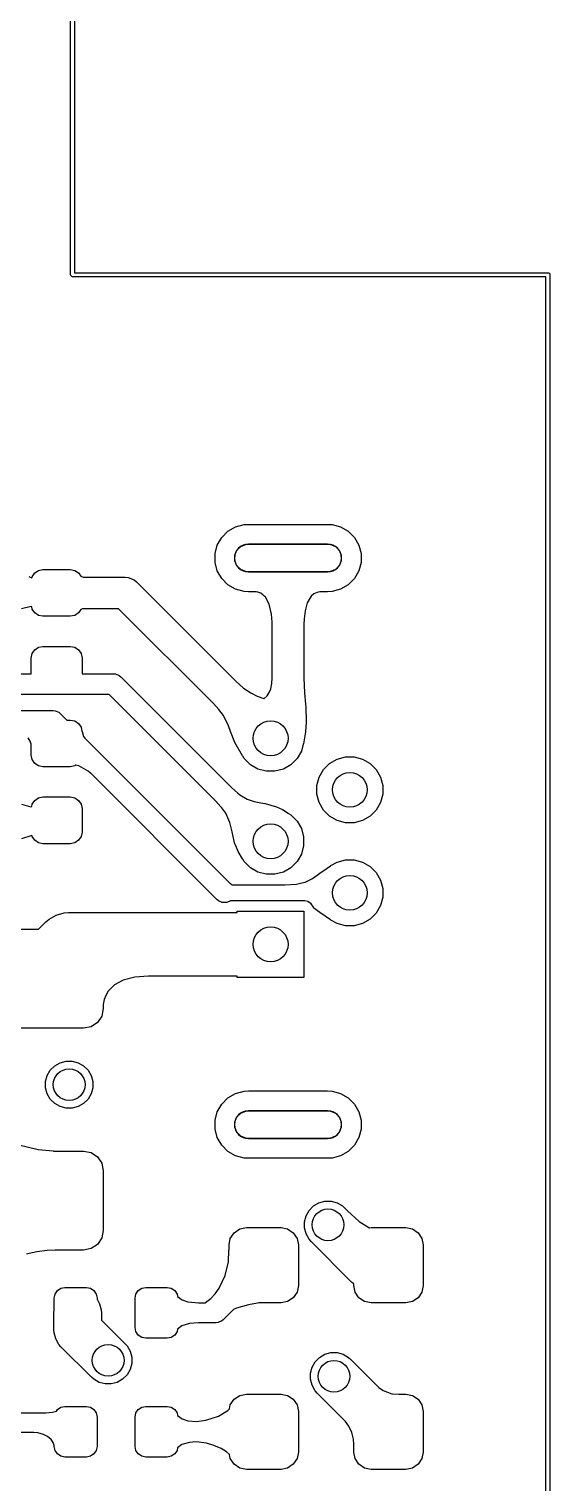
# Model space of a CAD drawing. Extents: x 89 to 178, y -115 to -57.
# Drawn here: x 171.45 to 178.03, y -105.55 to -87.2 of the extents above; entities that cross this region are included whole.
import ezdxf

# ---------------------------------------------------------------- set-up
doc = ezdxf.new("R2010")
doc.units = 0
doc.layers.add('BLACK', color=7, linetype='CONTINUOUS')

msp = doc.modelspace()

# ---------------------------------------------------------------- linework, layer by layer
at = {"layer": 'BLACK', "linetype": 'CONTINUOUS'}
for p, q in [((171.975, -90.3), (171.975091, -63.030772)), ((172.025092, -63.020889), (172.025, -90.275)), ((171.976903, -90.309567), (171.975, -90.3)), ((171.990433, -90.323097), (171.976903, -90.309567)), ((172, -90.325), (171.990433, -90.323097)), ((177.975, -90.325), (172, -90.325)), ((172.025, -90.275), (178, -90.275)), ((177.975, -106.475818), (177.975, -90.325)), ((178, -90.275), (178.009567, -90.276903)), ((178.009567, -90.276903), (178.023097, -90.290433)), ((178.023097, -90.290433), (178.025, -90.3)), ((178.025, -90.3), (178.025, -106.5)), ((173.882825, -93.616276), (173.961276, -93.537825)), ((173.961276, -93.537825), (174.05736, -93.482351)), ((174.05736, -93.482351), (174.164526, -93.453636)), ((174.164526, -93.453636), (174.22, -93.45)), ((174.22, -93.45), (175.22, -93.45)), ((175.22, -93.45), (175.275474, -93.453636)), ((175.275474, -93.453636), (175.38264, -93.482351)), ((175.38264, -93.482351), (175.478724, -93.537825)), ((175.478724, -93.537825), (175.557175, -93.616276)), ((173.798636, -93.819526), (173.827351, -93.71236)), ((173.827351, -93.71236), (173.882825, -93.616276)), ((174.074493, -93.777775), (174.122775, -93.729493)), ((174.074493, -93.777775), (174.122775, -93.729493)), ((174.122775, -93.729493), (174.185859, -93.703363)), ((174.122775, -93.729493), (174.185859, -93.703363)), ((174.185859, -93.703363), (174.22, -93.7)), ((174.185859, -93.703363), (174.22, -93.7)), ((174.22, -93.7), (175.22, -93.7)), ((174.22, -93.7), (175.22, -93.7)), ((175.22, -93.7), (175.254141, -93.703363)), ((175.22, -93.7), (175.254141, -93.703363)), ((175.254141, -93.703363), (175.317225, -93.729493)), ((175.254141, -93.703363), (175.317225, -93.729493)), ((175.317225, -93.729493), (175.365507, -93.777775)), ((175.317225, -93.729493), (175.365507, -93.777775)), ((175.557175, -93.616276), (175.612649, -93.71236)), ((175.612649, -93.71236), (175.641364, -93.819526)), ((173.798636, -93.930474), (173.798636, -93.819526)), ((173.827351, -94.03764), (173.798636, -93.930474)), ((174.048363, -93.840859), (174.074493, -93.777775)), ((174.048363, -93.840859), (174.074493, -93.777775)), ((174.048363, -93.909141), (174.048363, -93.840859)), ((174.048363, -93.909141), (174.048363, -93.840859)), ((174.074493, -93.972225), (174.048363, -93.909141)), ((174.074493, -93.972225), (174.048363, -93.909141)), ((175.365507, -93.777775), (175.391637, -93.840859)), ((175.365507, -93.777775), (175.391637, -93.840859)), ((175.391637, -93.909141), (175.365507, -93.972225)), ((175.391637, -93.909141), (175.365507, -93.972225)), ((175.391637, -93.840859), (175.391637, -93.909141)), ((175.391637, -93.840859), (175.391637, -93.909141)), ((175.641364, -93.930474), (175.612649, -94.03764)), ((175.641364, -93.819526), (175.641364, -93.930474)), ((171.449655, -94.10784), (171.488674, -94.123891)), ((171.488674, -94.123891), (171.491228, -94.111054)), ((171.491228, -94.111054), (171.523202, -94.063202)), ((171.523202, -94.063202), (171.571054, -94.031228)), ((171.571054, -94.031228), (171.6275, -94.02)), ((171.6275, -94.02), (171.9725, -94.02)), ((171.9725, -94.02), (172.028946, -94.031228)), ((172.028946, -94.031228), (172.076798, -94.063202)), ((172.076798, -94.063202), (172.103924, -94.103799)), ((172.103924, -94.103799), (172.1361, -94.115)), ((172.1361, -94.115), (172.665, -94.115)), ((172.665, -94.115), (172.704018, -94.118843)), ((173.882825, -94.133724), (173.827351, -94.03764)), ((174.122775, -94.020507), (174.074493, -93.972225)), ((174.122775, -94.020507), (174.074493, -93.972225)), ((174.185859, -94.046637), (174.122775, -94.020507)), ((174.185859, -94.046637), (174.122775, -94.020507)), ((174.22, -94.05), (174.185859, -94.046637)), ((174.22, -94.05), (174.185859, -94.046637)), ((175.22, -94.05), (174.22, -94.05)), ((175.22, -94.05), (174.22, -94.05)), ((175.254141, -94.046637), (175.22, -94.05)), ((175.254141, -94.046637), (175.22, -94.05)), ((175.317225, -94.020507), (175.254141, -94.046637)), ((175.317225, -94.020507), (175.254141, -94.046637)), ((175.365507, -93.972225), (175.317225, -94.020507)), ((175.365507, -93.972225), (175.317225, -94.020507)), ((175.612649, -94.03764), (175.557175, -94.133724)), ((172.704018, -94.118843), (172.776114, -94.148706)), ((172.776114, -94.148706), (172.806421, -94.173579)), ((172.806421, -94.173579), (174.060053, -95.427211)), ((173.961276, -94.212175), (173.882825, -94.133724)), ((174.05736, -94.267649), (173.961276, -94.212175)), ((174.164526, -94.296364), (174.05736, -94.267649)), ((174.22, -94.3), (174.164526, -94.296364)), ((174.314392, -94.3), (174.22, -94.3)), ((174.319217, -94.302646), (174.314392, -94.3)), ((175.128556, -94.300083), (175.121992, -94.303376)), ((175.12859, -94.3), (175.128556, -94.300083)), ((175.22, -94.3), (175.12859, -94.3)), ((175.275474, -94.296364), (175.22, -94.3)), ((175.38264, -94.267649), (175.275474, -94.296364)), ((175.478724, -94.212175), (175.38264, -94.267649)), ((175.557175, -94.133724), (175.478724, -94.212175)), ((174.338937, -94.304802), (174.319217, -94.302646)), ((174.376767, -94.318417), (174.338937, -94.304802)), ((174.43758, -94.369418), (174.376767, -94.318417)), ((174.483283, -94.455946), (174.43758, -94.369418)), ((174.512106, -94.584436), (174.483283, -94.455946)), ((174.962058, -94.441761), (174.934129, -94.543303)), ((175.013032, -94.356906), (174.962058, -94.441761)), ((175.04684, -94.32791), (175.013032, -94.356906)), ((175.046849, -94.327905), (175.04684, -94.32791)), ((175.087945, -94.308372), (175.046849, -94.327905)), ((175.087948, -94.308372), (175.087945, -94.308372)), ((175.121992, -94.303376), (175.087948, -94.308372)), ((171.479058, -94.486173), (171.355803, -94.517637)), ((171.485626, -94.490787), (171.479058, -94.486173)), ((171.491228, -94.518946), (171.485626, -94.490787)), ((171.523202, -94.566798), (171.491228, -94.518946)), ((171.571054, -94.598772), (171.523202, -94.566798)), ((171.6275, -94.61), (171.571054, -94.598772)), ((171.9725, -94.61), (171.6275, -94.61)), ((172.028946, -94.598772), (171.9725, -94.61)), ((172.076798, -94.566798), (172.028946, -94.598772)), ((172.104284, -94.525661), (172.076798, -94.566798)), ((172.126769, -94.515), (172.104284, -94.525661)), ((172.582158, -94.515), (172.126769, -94.515)), ((173.777545, -95.710387), (172.582158, -94.515)), ((174.517829, -94.686352), (174.512106, -94.584436)), ((174.922391, -94.643674), (174.920334, -94.713644)), ((174.934129, -94.543303), (174.922391, -94.643674)), ((174.51938, -94.713956), (174.517829, -94.686352)), ((174.52, -94.715341), (174.51938, -94.713956)), ((174.52, -95.384951), (174.52, -94.715341)), ((174.920334, -94.713644), (174.92, -94.714387)), ((174.92, -94.714387), (174.92, -95.385768)), ((171.491228, -95.081054), (171.523202, -95.033202)), ((171.523202, -95.033202), (171.571054, -95.001228)), ((171.571054, -95.001228), (171.6275, -94.99)), ((171.6275, -94.99), (171.9725, -94.99)), ((171.9725, -94.99), (172.028946, -95.001228)), ((172.028946, -95.001228), (172.076798, -95.033202)), ((172.076798, -95.033202), (172.108772, -95.081054)), ((171.48, -95.1375), (171.491228, -95.081054)), ((171.48, -95.335788), (171.48, -95.1375)), ((172.108772, -95.081054), (172.12, -95.1375)), ((172.12, -95.1375), (172.12, -95.335788)), ((169.599091, -95.335788), (171.48, -95.335788)), ((172.12, -95.335788), (172.516344, -95.335788)), ((172.516344, -95.335788), (172.541814, -95.338297)), ((172.541814, -95.338297), (172.588877, -95.357791)), ((172.588877, -95.357791), (172.608661, -95.374027)), ((172.608661, -95.374027), (174.010473, -96.775839)), ((174.515162, -95.458295), (174.519358, -95.386278)), ((174.519358, -95.386278), (174.52, -95.384951)), ((174.92, -95.385768), (174.920356, -95.386591)), ((174.920356, -95.386591), (174.926288, -95.575454)), ((174.060053, -95.427211), (174.061408, -95.427731)), ((174.061408, -95.427731), (174.159786, -95.516156)), ((174.159786, -95.516156), (174.250407, -95.57757)), ((174.250407, -95.57757), (174.25041, -95.577571)), ((174.25041, -95.577571), (174.250415, -95.577575)), ((174.250415, -95.577575), (174.332527, -95.616777)), ((174.455008, -95.613922), (174.481225, -95.573432)), ((174.481225, -95.573432), (174.501293, -95.524308)), ((174.501293, -95.524308), (174.515162, -95.458295)), ((174.926288, -95.575454), (174.926289, -95.575474)), ((174.926289, -95.575474), (174.939177, -95.72083)), ((172.462266, -95.5969), (169.241656, -95.5969)), ((173.826489, -96.961123), (172.462266, -95.5969)), ((173.777923, -95.711417), (173.777545, -95.710387)), ((173.848587, -95.788125), (173.777923, -95.711417)), ((174.332527, -95.616777), (174.41356, -95.645952)), ((174.41356, -95.645952), (174.413621, -95.645975)), ((174.413621, -95.645975), (174.419334, -95.648148)), ((174.419334, -95.648148), (174.455008, -95.613922)), ((174.939177, -95.72083), (174.942507, -95.753609)), ((174.942507, -95.753609), (174.942557, -95.754308)), ((174.942557, -95.754308), (174.950405, -95.944153)), ((169.241656, -95.8001), (171.754063, -95.8001)), ((171.754063, -95.8001), (171.779533, -95.802609)), ((171.779533, -95.802609), (171.826596, -95.822103)), ((171.826596, -95.822103), (171.84638, -95.838339)), ((171.84638, -95.838339), (171.928041, -95.92)), ((171.928041, -95.92), (171.9725, -95.92)), ((171.9725, -95.92), (172.028946, -95.931228)), ((172.028946, -95.931228), (172.076798, -95.963202)), ((173.848595, -95.788136), (173.848587, -95.788125)), ((173.904197, -95.862313), (173.848595, -95.788136)), ((173.9042, -95.862319), (173.904197, -95.862313)), ((173.904201, -95.86232), (173.9042, -95.862319)), ((173.970587, -95.992211), (173.904201, -95.86232)), ((174.950369, -95.94567), (174.939437, -96.068892)), ((174.950405, -95.944153), (174.950369, -95.94567)), ((172.076798, -95.963202), (172.108772, -96.011054)), ((172.108772, -96.011054), (172.119029, -96.06262)), ((172.119029, -96.06262), (172.120298, -96.063703)), ((172.120298, -96.063703), (172.121059, -96.065584)), ((172.121059, -96.065584), (172.139554, -96.125808)), ((172.139554, -96.125808), (172.139555, -96.125811)), ((172.139555, -96.125811), (172.155107, -96.147066)), ((173.99594, -96.063524), (173.970587, -95.992211)), ((173.995998, -96.063681), (173.99594, -96.063524)), ((174.048692, -96.201766), (173.995998, -96.063681)), ((174.93932, -96.069807), (174.913931, -96.22009)), ((174.939437, -96.068892), (174.93932, -96.069807)), ((171.466903, -96.186666), (171.441342, -96.145313)), ((171.48, -96.224635), (171.466903, -96.186666)), ((171.48, -96.3625), (171.48, -96.224635)), ((172.155107, -96.147066), (173.98908, -97.981039)), ((174.04942, -96.203319), (174.048692, -96.201766)), ((174.144609, -96.372374), (174.04942, -96.203319)), ((174.888029, -96.310727), (174.833208, -96.40568)), ((174.91111, -96.224587), (174.888029, -96.310727)), ((174.913931, -96.22009), (174.91111, -96.224587)), ((171.491228, -96.418946), (171.48, -96.3625)), ((171.523202, -96.466798), (171.491228, -96.418946)), ((171.571054, -96.498772), (171.523202, -96.466798)), ((171.6275, -96.51), (171.571054, -96.498772)), ((172.028946, -96.498772), (171.9725, -96.51)), ((172.04282, -96.489501), (172.028946, -96.498772)), ((172.080743, -96.499152), (172.04282, -96.489501)), ((172.080745, -96.499153), (172.080743, -96.499152)), ((172.197563, -96.564152), (172.080745, -96.499153)), ((174.145053, -96.373098), (174.144609, -96.372374)), ((174.149835, -96.376309), (174.145053, -96.373098)), ((174.166792, -96.40568), (174.149835, -96.376309)), ((174.24432, -96.483208), (174.166792, -96.40568)), ((174.339273, -96.538029), (174.24432, -96.483208)), ((174.75568, -96.483208), (174.660727, -96.538029)), ((174.833208, -96.40568), (174.75568, -96.483208)), ((175.166792, -96.54432), (175.24432, -96.466792)), ((175.24432, -96.466792), (175.339273, -96.411971)), ((175.339273, -96.411971), (175.445179, -96.383593)), ((175.445179, -96.383593), (175.554821, -96.383593)), ((175.554821, -96.383593), (175.660727, -96.411971)), ((175.660727, -96.411971), (175.75568, -96.466792)), ((175.75568, -96.466792), (175.833208, -96.54432)), ((171.9725, -96.51), (171.6275, -96.51)), ((172.197564, -96.564152), (172.197563, -96.564152)), ((172.197566, -96.564154), (172.197564, -96.564152)), ((172.22805, -96.590416), (172.197566, -96.564154)), ((172.229861, -96.591088), (172.22805, -96.590416)), ((173.823524, -98.184751), (172.229861, -96.591088)), ((174.445179, -96.566407), (174.339273, -96.538029)), ((174.554821, -96.566407), (174.445179, -96.566407)), ((174.660727, -96.538029), (174.554821, -96.566407)), ((175.083593, -96.745179), (175.111971, -96.639273)), ((175.111971, -96.639273), (175.166792, -96.54432)), ((175.833208, -96.54432), (175.888029, -96.639273)), ((175.888029, -96.639273), (175.916407, -96.745179)), ((174.010473, -96.775839), (174.012282, -96.776511)), ((174.012282, -96.776511), (174.081556, -96.836218)), ((174.081556, -96.836218), (174.111207, -96.861775)), ((174.111207, -96.861775), (174.11121, -96.861777)), ((174.11121, -96.861777), (174.205357, -96.916208)), ((175.083593, -96.854821), (175.083593, -96.745179)), ((175.111971, -96.960727), (175.083593, -96.854821)), ((175.916407, -96.854821), (175.888029, -96.960727)), ((175.916407, -96.745179), (175.916407, -96.854821)), ((171.355773, -96.982355), (171.47428, -97.012606)), ((171.47428, -97.012606), (171.477241, -97.013362)), ((171.477241, -97.013362), (171.486197, -97.006344)), ((171.486197, -97.006344), (171.491228, -96.981054)), ((171.491228, -96.981054), (171.523202, -96.933202)), ((171.523202, -96.933202), (171.571054, -96.901228)), ((171.571054, -96.901228), (171.6275, -96.89)), ((171.6275, -96.89), (171.9725, -96.89)), ((171.9725, -96.89), (172.028946, -96.901228)), ((172.028946, -96.901228), (172.076798, -96.933202)), ((172.076798, -96.933202), (172.108772, -96.981054)), ((172.108772, -96.981054), (172.12, -97.0375)), ((172.12, -97.0375), (172.12, -97.3325)), ((173.826915, -96.962309), (173.826489, -96.961123)), ((173.885738, -97.027098), (173.826915, -96.962309)), ((173.933348, -97.093508), (173.885738, -97.027098)), ((174.205357, -96.916208), (174.292396, -96.945635)), ((174.292396, -96.945635), (174.378225, -96.962981)), ((174.378225, -96.962981), (174.428861, -96.972421)), ((174.428861, -96.972421), (174.42998, -96.972688)), ((174.42998, -96.972688), (174.572453, -97.014249)), ((174.572453, -97.014249), (174.574132, -97.014883)), ((174.574132, -97.014883), (174.648324, -97.049675)), ((174.648324, -97.049675), (174.649391, -97.050244)), ((174.649391, -97.050244), (174.722856, -97.094472)), ((175.166792, -97.05568), (175.111971, -96.960727)), ((175.888029, -96.960727), (175.833208, -97.05568)), ((173.987544, -97.21294), (173.933348, -97.093508)), ((174.012981, -97.328225), (173.987544, -97.21294)), ((174.722856, -97.094472), (174.727194, -97.100345)), ((174.727194, -97.100345), (174.75568, -97.116792)), ((174.75568, -97.116792), (174.833208, -97.19432)), ((174.833208, -97.19432), (174.888029, -97.289273)), ((175.24432, -97.133208), (175.166792, -97.05568)), ((175.339273, -97.188029), (175.24432, -97.133208)), ((175.445179, -97.216407), (175.339273, -97.188029)), ((175.554821, -97.216407), (175.445179, -97.216407)), ((175.660727, -97.188029), (175.554821, -97.216407)), ((175.75568, -97.133208), (175.660727, -97.188029)), ((175.833208, -97.05568), (175.75568, -97.133208)), ((171.487242, -97.377536), (171.356175, -97.416981)), ((171.488573, -97.377045), (171.487242, -97.377536)), ((171.488837, -97.376928), (171.488573, -97.377045)), ((171.491228, -97.388946), (171.488837, -97.376928)), ((171.523202, -97.436798), (171.491228, -97.388946)), ((172.108772, -97.388946), (172.076798, -97.436798)), ((172.12, -97.3325), (172.108772, -97.388946)), ((174.041676, -97.448745), (174.012981, -97.328225)), ((174.888029, -97.289273), (174.916407, -97.395179)), ((174.916407, -97.395179), (174.916407, -97.504821)), ((171.571054, -97.468772), (171.523202, -97.436798)), ((171.6275, -97.48), (171.571054, -97.468772)), ((171.9725, -97.48), (171.6275, -97.48)), ((172.028946, -97.468772), (171.9725, -97.48)), ((172.076798, -97.436798), (172.028946, -97.468772)), ((174.050176, -97.484447), (174.041676, -97.448745)), ((174.050764, -97.486251), (174.050176, -97.484447)), ((174.088628, -97.576804), (174.050764, -97.486251)), ((174.089321, -97.578194), (174.088628, -97.576804)), ((174.144527, -97.672637), (174.089321, -97.578194)), ((174.916407, -97.504821), (174.888029, -97.610727)), ((174.144885, -97.67321), (174.144527, -97.672637)), ((174.150047, -97.676677), (174.144885, -97.67321)), ((174.166792, -97.70568), (174.150047, -97.676677)), ((174.24432, -97.783208), (174.166792, -97.70568)), ((174.339273, -97.838029), (174.24432, -97.783208)), ((174.75568, -97.783208), (174.660727, -97.838029)), ((174.833208, -97.70568), (174.75568, -97.783208)), ((174.888029, -97.610727), (174.833208, -97.70568)), ((175.212389, -97.789203), (175.25687, -97.757713)), ((175.25687, -97.757713), (175.262104, -97.756524)), ((175.262104, -97.756524), (175.339273, -97.711971)), ((175.339273, -97.711971), (175.445179, -97.683593)), ((175.445179, -97.683593), (175.554821, -97.683593)), ((175.554821, -97.683593), (175.660727, -97.711971)), ((175.660727, -97.711971), (175.75568, -97.766792)), ((175.75568, -97.766792), (175.833208, -97.84432)), ((174.445179, -97.866407), (174.339273, -97.838029)), ((174.554821, -97.866407), (174.445179, -97.866407)), ((174.660727, -97.838029), (174.554821, -97.866407)), ((174.894645, -97.975642), (174.937348, -97.965596)), ((174.937348, -97.965596), (174.937349, -97.965595)), ((174.937349, -97.965595), (174.937351, -97.965595)), ((174.937351, -97.965595), (175.027534, -97.919747)), ((175.027534, -97.919747), (175.087386, -97.877577)), ((175.087386, -97.877577), (175.12331, -97.852267)), ((175.12331, -97.852267), (175.212389, -97.789203)), ((175.833208, -97.84432), (175.888029, -97.939273)), ((175.888029, -97.939273), (175.916407, -98.045179)), ((173.98908, -97.981039), (173.99594, -97.983881)), ((173.99594, -97.983881), (174.012059, -98)), ((174.012059, -98), (174.677851, -98)), ((174.677851, -98), (174.679156, -97.999419)), ((174.679156, -97.999419), (174.826335, -97.991715)), ((174.826335, -97.991715), (174.894645, -97.975642)), ((175.916407, -98.045179), (175.916407, -98.154821)), ((173.843308, -98.200987), (173.823524, -98.184751)), ((173.890371, -98.220481), (173.843308, -98.200987)), ((173.915841, -98.22299), (173.890371, -98.220481)), ((173.923407, -98.22299), (173.915841, -98.22299)), ((173.948877, -98.220481), (173.923407, -98.22299)), ((173.99594, -98.200987), (173.948877, -98.220481)), ((173.996927, -98.2), (173.99594, -98.200987)), ((174.678343, -98.2), (173.996927, -98.2)), ((174.08, -98.35), (174.08, -98.33)), ((174.08, -98.33), (174.92, -98.33)), ((174.679307, -98.200445), (174.678343, -98.2)), ((174.730925, -98.202491), (174.679307, -98.200445)), ((174.731388, -98.2025), (174.730925, -98.202491)), ((174.932558, -98.2025), (174.731388, -98.2025)), ((174.92, -98.33), (174.92, -99.17)), ((174.969748, -98.209898), (174.932558, -98.2025)), ((175.011921, -98.238077), (174.969748, -98.209898)), ((175.011922, -98.238078), (175.011921, -98.238077)), ((175.040101, -98.280251), (175.011922, -98.238078)), ((175.040102, -98.280252), (175.040101, -98.280251)), ((175.041463, -98.287096), (175.040102, -98.280252)), ((175.046281, -98.294435), (175.041463, -98.287096)), ((175.123294, -98.347722), (175.046281, -98.294435)), ((175.888029, -98.260727), (175.833208, -98.35568)), ((175.916407, -98.154821), (175.888029, -98.260727)), ((171.572815, -98.559), (171.664658, -98.467157)), ((171.664658, -98.467157), (171.703995, -98.432659)), ((171.703995, -98.432659), (171.794426, -98.380448)), ((171.794426, -98.380448), (171.89529, -98.353422)), ((171.89529, -98.353422), (171.9475, -98.35)), ((171.9475, -98.35), (174.08, -98.35)), ((175.25687, -98.442285), (175.123294, -98.347722)), ((175.257111, -98.442451), (175.25687, -98.442285)), ((175.262048, -98.443443), (175.257111, -98.442451)), ((175.339273, -98.488029), (175.262048, -98.443443)), ((175.445179, -98.516407), (175.339273, -98.488029)), ((175.554821, -98.516407), (175.445179, -98.516407)), ((175.660727, -98.488029), (175.554821, -98.516407)), ((175.75568, -98.433208), (175.660727, -98.488029)), ((175.833208, -98.35568), (175.75568, -98.433208)), ((170.8885, -98.559), (171.572815, -98.559)), ((172.639851, -99.202069), (172.530018, -99.260751)), ((172.639852, -99.202068), (172.639851, -99.202069)), ((172.639857, -99.202066), (172.639852, -99.202068)), ((172.784865, -99.164527), (172.639857, -99.202066)), ((172.784873, -99.164525), (172.784865, -99.164526)), ((172.784865, -99.164526), (172.784865, -99.164527)), ((172.961084, -99.15032), (172.784873, -99.164525)), ((172.990156, -99.150091), (172.961084, -99.15032)), ((172.990373, -99.15), (172.990156, -99.150091)), ((174.08, -99.15), (172.990373, -99.15)), ((174.08, -99.17), (174.08, -99.15)), ((174.92, -99.17), (174.08, -99.17)), ((172.422941, -99.38833), (172.401621, -99.444079)), ((172.422943, -99.388326), (172.422941, -99.38833)), ((172.45136, -99.340099), (172.422943, -99.388326)), ((172.451363, -99.340096), (172.45136, -99.340099)), ((172.530015, -99.260754), (172.451363, -99.340096)), ((172.530018, -99.260751), (172.530015, -99.260754)), ((172.3885, -99.559), (172.36947, -99.654671)), ((172.401615, -99.444097), (172.3885, -99.507324)), ((172.3885, -99.507324), (172.3885, -99.559)), ((172.401621, -99.444079), (172.401615, -99.444097)), ((172.234171, -99.78997), (172.1385, -99.809)), ((172.315277, -99.735777), (172.234171, -99.78997)), ((172.36947, -99.654671), (172.315277, -99.735777)), ((172.1385, -99.809), (170.8885, -99.809)), ((171.680836, -100.405695), (171.719994, -100.337872)), ((171.719994, -100.337872), (171.775372, -100.282494)), ((171.775372, -100.282494), (171.843195, -100.243336)), ((171.843195, -100.243336), (171.918842, -100.223067)), ((171.918842, -100.223067), (171.997158, -100.223067)), ((171.997158, -100.223067), (172.072805, -100.243336)), ((172.072805, -100.243336), (172.140628, -100.282494)), ((172.140628, -100.282494), (172.196006, -100.337872)), ((172.196006, -100.337872), (172.235164, -100.405695)), ((171.660567, -100.481342), (171.680836, -100.405695)), ((171.660567, -100.559658), (171.660567, -100.481342)), ((172.235164, -100.405695), (172.255433, -100.481342)), ((172.255433, -100.481342), (172.255433, -100.559658)), ((171.680836, -100.635305), (171.660567, -100.559658)), ((171.719994, -100.703128), (171.680836, -100.635305)), ((171.775372, -100.758506), (171.719994, -100.703128)), ((172.196006, -100.703128), (172.140628, -100.758506)), ((172.235164, -100.635305), (172.196006, -100.703128)), ((172.255433, -100.559658), (172.235164, -100.635305)), ((173.882825, -100.766276), (173.961276, -100.687825)), ((173.961276, -100.687825), (174.05736, -100.632351)), ((174.05736, -100.632351), (174.164526, -100.603636)), ((174.164526, -100.603636), (174.22, -100.6)), ((174.22, -100.6), (175.22, -100.6)), ((175.22, -100.6), (175.275474, -100.603636)), ((175.275474, -100.603636), (175.38264, -100.632351)), ((175.38264, -100.632351), (175.478724, -100.687825)), ((175.478724, -100.687825), (175.557175, -100.766276)), ((171.843195, -100.797664), (171.775372, -100.758506)), ((171.918842, -100.817933), (171.843195, -100.797664)), ((171.997158, -100.817933), (171.918842, -100.817933)), ((172.072805, -100.797664), (171.997158, -100.817933)), ((172.140628, -100.758506), (172.072805, -100.797664)), ((173.798636, -100.969526), (173.827351, -100.86236)), ((173.827351, -100.86236), (173.882825, -100.766276)), ((174.074493, -100.927775), (174.122775, -100.879493)), ((174.074493, -100.927775), (174.122775, -100.879493)), ((174.122775, -100.879493), (174.185859, -100.853363)), ((174.122775, -100.879493), (174.185859, -100.853363)), ((174.185859, -100.853363), (174.22, -100.85)), ((174.185859, -100.853363), (174.22, -100.85)), ((174.22, -100.85), (175.22, -100.85)), ((174.22, -100.85), (175.22, -100.85)), ((175.22, -100.85), (175.254141, -100.853363)), ((175.22, -100.85), (175.254141, -100.853363)), ((175.254141, -100.853363), (175.317225, -100.879493)), ((175.254141, -100.853363), (175.317225, -100.879493)), ((175.317225, -100.879493), (175.365507, -100.927775)), ((175.317225, -100.879493), (175.365507, -100.927775)), ((175.557175, -100.766276), (175.612649, -100.86236)), ((175.612649, -100.86236), (175.641364, -100.969526)), ((173.798636, -101.080474), (173.798636, -100.969526)), ((173.827351, -101.18764), (173.798636, -101.080474)), ((174.048363, -100.990859), (174.074493, -100.927775)), ((174.048363, -100.990859), (174.074493, -100.927775)), ((174.048363, -101.059141), (174.048363, -100.990859)), ((174.048363, -101.059141), (174.048363, -100.990859)), ((174.074493, -101.122225), (174.048363, -101.059141)), ((174.074493, -101.122225), (174.048363, -101.059141)), ((175.365507, -100.927775), (175.391637, -100.990859)), ((175.365507, -100.927775), (175.391637, -100.990859)), ((175.391637, -101.059141), (175.365507, -101.122225)), ((175.391637, -101.059141), (175.365507, -101.122225)), ((175.391637, -100.990859), (175.391637, -101.059141)), ((175.391637, -100.990859), (175.391637, -101.059141)), ((175.641364, -101.080474), (175.612649, -101.18764)), ((175.641364, -100.969526), (175.641364, -101.080474)), ((173.882825, -101.283724), (173.827351, -101.18764)), ((174.122775, -101.170507), (174.074493, -101.122225)), ((174.122775, -101.170507), (174.074493, -101.122225)), ((174.185859, -101.196637), (174.122775, -101.170507)), ((174.185859, -101.196637), (174.122775, -101.170507)), ((174.22, -101.2), (174.185859, -101.196637)), ((174.22, -101.2), (174.185859, -101.196637)), ((175.22, -101.2), (174.22, -101.2)), ((175.22, -101.2), (174.22, -101.2)), ((175.254141, -101.196637), (175.22, -101.2)), ((175.254141, -101.196637), (175.22, -101.2)), ((175.317225, -101.170507), (175.254141, -101.196637)), ((175.317225, -101.170507), (175.254141, -101.196637)), ((175.365507, -101.122225), (175.317225, -101.170507)), ((175.365507, -101.122225), (175.317225, -101.170507)), ((175.612649, -101.18764), (175.557175, -101.283724)), ((171.32406, -101.279646), (171.565761, -101.340194)), ((171.565761, -101.340194), (171.756574, -101.357561)), ((171.756574, -101.357561), (171.759314, -101.359)), ((171.759314, -101.359), (172.1385, -101.359)), ((172.1385, -101.359), (172.234171, -101.37803)), ((172.234171, -101.37803), (172.315277, -101.432223)), ((172.315277, -101.432223), (172.36947, -101.513329)), ((173.961276, -101.362175), (173.882825, -101.283724)), ((174.05736, -101.417649), (173.961276, -101.362175)), ((174.164526, -101.446364), (174.05736, -101.417649)), ((174.22, -101.45), (174.164526, -101.446364)), ((175.22, -101.45), (174.22, -101.45)), ((175.275474, -101.446364), (175.22, -101.45)), ((175.38264, -101.417649), (175.275474, -101.446364)), ((175.478724, -101.362175), (175.38264, -101.417649)), ((175.557175, -101.283724), (175.478724, -101.362175)), ((172.36947, -101.513329), (172.3885, -101.609)), ((172.3885, -101.609), (172.3885, -102.359)), ((175.109524, -102.012409), (175.185171, -101.99214)), ((175.185171, -101.99214), (175.263487, -101.99214)), ((175.263487, -101.99214), (175.339134, -102.012409)), ((174.926896, -102.250415), (174.947165, -102.174768)), ((174.947165, -102.174768), (174.986323, -102.106945)), ((174.986323, -102.106945), (175.041701, -102.051567)), ((175.041701, -102.051567), (175.109524, -102.012409)), ((175.339134, -102.012409), (175.406957, -102.051567)), ((175.406957, -102.051567), (175.436461, -102.077441)), ((175.436461, -102.077441), (175.472058, -102.113038)), ((175.472058, -102.113038), (175.618805, -102.248159)), ((172.3885, -102.359), (172.36947, -102.454671)), ((174.03907, -102.38907), (174.110038, -102.341651)), ((174.110038, -102.341651), (174.19375, -102.325)), ((174.19375, -102.325), (174.63125, -102.325)), ((174.63125, -102.325), (174.714962, -102.341651)), ((174.714962, -102.341651), (174.78593, -102.38907)), ((174.926896, -102.328731), (174.926896, -102.250415)), ((174.947165, -102.404378), (174.926896, -102.328731)), ((175.618805, -102.248159), (175.618815, -102.248167)), ((175.618815, -102.248167), (175.73851, -102.325)), ((175.73851, -102.325), (175.739845, -102.325857)), ((175.739845, -102.325857), (175.749018, -102.328924)), ((175.749018, -102.328924), (175.76875, -102.325)), ((175.76875, -102.325), (176.20625, -102.325)), ((176.20625, -102.325), (176.289962, -102.341651)), ((176.289962, -102.341651), (176.36093, -102.38907)), ((172.315277, -102.535777), (172.234171, -102.58997)), ((172.36947, -102.454671), (172.315277, -102.535777)), ((173.975, -102.54375), (173.991651, -102.460038)), ((173.975, -102.609083), (173.975, -102.54375)), ((173.991651, -102.460038), (174.03907, -102.38907)), ((174.78593, -102.38907), (174.833349, -102.460038)), ((174.833349, -102.460038), (174.85, -102.54375)), ((174.85, -102.54375), (174.85, -103.05625)), ((174.986323, -102.472201), (174.947165, -102.404378)), ((175.012197, -102.501705), (174.986323, -102.472201)), ((175.522624, -103.012132), (175.012197, -102.501705)), ((176.36093, -102.38907), (176.408349, -102.460038)), ((176.408349, -102.460038), (176.425, -102.54375)), ((176.425, -102.54375), (176.425, -103.05625)), ((171.453891, -102.650834), (171.418985, -102.658204)), ((171.548649, -102.63083), (171.453891, -102.650834)), ((171.679759, -102.614069), (171.548649, -102.63083)), ((171.780547, -102.609743), (171.679759, -102.614069)), ((171.783654, -102.609), (171.780547, -102.609743)), ((172.1385, -102.609), (171.783654, -102.609)), ((172.234171, -102.58997), (172.1385, -102.609)), ((173.969973, -102.758148), (173.974458, -102.610287)), ((173.974458, -102.610287), (173.975, -102.609083)), ((173.92758, -102.928396), (173.969973, -102.758148)), ((171.809541, -103.119541), (171.853338, -103.090276)), ((171.853338, -103.090276), (171.905, -103.08)), ((171.905, -103.08), (172.175, -103.08)), ((172.175, -103.08), (172.226662, -103.090276)), ((172.226662, -103.090276), (172.270459, -103.119541)), ((172.829541, -103.119541), (172.873338, -103.090276)), ((172.873338, -103.090276), (172.925, -103.08)), ((172.925, -103.08), (173.195, -103.08)), ((173.195, -103.08), (173.246662, -103.090276)), ((173.246662, -103.090276), (173.290459, -103.119541)), ((173.799725, -103.160019), (173.849461, -103.08964)), ((173.849461, -103.08964), (173.92758, -102.928396)), ((174.85, -103.05625), (174.833349, -103.139962)), ((175.55, -103.036139), (175.522624, -103.012132)), ((175.55, -103.05625), (175.55, -103.036139)), ((175.566651, -103.139962), (175.55, -103.05625)), ((176.425, -103.05625), (176.408349, -103.139962)), ((171.77, -103.215), (171.780276, -103.163338)), ((171.77, -103.351761), (171.77, -103.215)), ((171.780276, -103.163338), (171.809541, -103.119541)), ((172.270459, -103.119541), (172.299724, -103.163338)), ((172.299724, -103.163338), (172.31, -103.215)), ((172.31, -103.215), (172.31, -103.229485)), ((172.31, -103.229485), (172.342164, -103.285195)), ((172.342164, -103.285195), (172.362433, -103.360842)), ((172.79, -103.215), (172.800276, -103.163338)), ((172.79, -103.585), (172.79, -103.215)), ((172.800276, -103.163338), (172.829541, -103.119541)), ((173.290459, -103.119541), (173.319724, -103.163338)), ((173.319724, -103.163338), (173.325892, -103.194349)), ((173.325892, -103.194349), (173.382531, -103.237342)), ((173.382531, -103.237342), (173.456285, -103.261375)), ((173.456285, -103.261375), (173.45874, -103.262175)), ((173.45874, -103.262175), (173.589359, -103.274033)), ((173.589359, -103.274033), (173.591201, -103.275)), ((173.591201, -103.275), (173.676543, -103.275)), ((173.676543, -103.275), (173.677604, -103.272438)), ((173.677604, -103.272438), (173.678674, -103.271491)), ((173.678674, -103.271491), (173.746231, -103.218794)), ((173.746231, -103.218794), (173.799725, -103.160019)), ((174.335508, -103.276083), (174.222841, -103.297762)), ((174.33551, -103.276082), (174.335508, -103.276083)), ((174.335519, -103.276081), (174.33551, -103.276082)), ((174.335523, -103.27608), (174.335519, -103.276081)), ((174.335528, -103.27608), (174.335523, -103.27608)), ((174.350406, -103.275), (174.335528, -103.27608)), ((174.63125, -103.275), (174.350406, -103.275)), ((174.714962, -103.258349), (174.63125, -103.275)), ((174.78593, -103.21093), (174.714962, -103.258349)), ((174.833349, -103.139962), (174.78593, -103.21093)), ((175.61407, -103.21093), (175.566651, -103.139962)), ((175.685038, -103.258349), (175.61407, -103.21093)), ((175.76875, -103.275), (175.685038, -103.258349)), ((176.20625, -103.275), (175.76875, -103.275)), ((176.289962, -103.258349), (176.20625, -103.275)), ((176.36093, -103.21093), (176.289962, -103.258349)), ((176.408349, -103.139962), (176.36093, -103.21093)), ((171.765, -103.4), (171.767567, -103.360842)), ((171.765, -103.615), (171.765, -103.4)), ((171.767567, -103.360842), (171.77, -103.351761)), ((172.362433, -103.360842), (172.365, -103.4)), ((172.365, -103.4), (172.365, -103.490736)), ((174.031523, -103.357752), (173.900888, -103.488388)), ((174.071614, -103.342311), (174.031523, -103.357752)), ((174.071634, -103.342305), (174.071614, -103.342311)), ((174.222835, -103.297763), (174.071634, -103.342305)), ((174.222841, -103.297762), (174.222835, -103.297763)), ((171.767567, -103.654158), (171.765, -103.615)), ((171.787836, -103.729805), (171.767567, -103.654158)), ((172.365, -103.490736), (172.662132, -103.787868)), ((172.800276, -103.636662), (172.79, -103.585)), ((172.829541, -103.680459), (172.800276, -103.636662)), ((173.319724, -103.636662), (173.290459, -103.680459)), ((173.325877, -103.605725), (173.319724, -103.636662)), ((173.380797, -103.563502), (173.325877, -103.605725)), ((173.476183, -103.534487), (173.380797, -103.563502)), ((173.589194, -103.525828), (173.476183, -103.534487)), ((173.590995, -103.525), (173.589194, -103.525828)), ((173.8125, -103.525), (173.590995, -103.525)), ((173.836886, -103.522598), (173.8125, -103.525)), ((173.836887, -103.522598), (173.836886, -103.522598)), ((173.8557, -103.514805), (173.836887, -103.522598)), ((173.881946, -103.503934), (173.8557, -103.514805)), ((173.881951, -103.503928), (173.881946, -103.503934)), ((173.900888, -103.488388), (173.881951, -103.503928)), ((171.826994, -103.797628), (171.787836, -103.729805)), ((171.852868, -103.827132), (171.826994, -103.797628)), ((172.237868, -104.212132), (171.852868, -103.827132)), ((172.662132, -103.787868), (172.688006, -103.817372)), ((172.688006, -103.817372), (172.727164, -103.885195)), ((172.873338, -103.709724), (172.829541, -103.680459)), ((172.925, -103.72), (172.873338, -103.709724)), ((173.195, -103.72), (172.925, -103.72)), ((173.246662, -103.709724), (173.195, -103.72)), ((173.290459, -103.680459), (173.246662, -103.709724)), ((172.727164, -103.885195), (172.747433, -103.960842)), ((172.747433, -103.960842), (172.747433, -104.039158)), ((175.022836, -104.085195), (175.061994, -104.017372)), ((175.061994, -104.017372), (175.117372, -103.961994)), ((175.117372, -103.961994), (175.185195, -103.922836)), ((175.185195, -103.922836), (175.260842, -103.902567)), ((175.260842, -103.902567), (175.339158, -103.902567)), ((175.339158, -103.902567), (175.414805, -103.922836)), ((175.414805, -103.922836), (175.482628, -103.961994)), ((175.482628, -103.961994), (175.512132, -103.987868)), ((175.512132, -103.987868), (175.865557, -104.341293)), ((172.688006, -104.182628), (172.632628, -104.238006)), ((172.727164, -104.114805), (172.688006, -104.182628)), ((172.747433, -104.039158), (172.727164, -104.114805)), ((175.002567, -104.160842), (175.022836, -104.085195)), ((175.002567, -104.239158), (175.002567, -104.160842)), ((172.267372, -104.238006), (172.237868, -104.212132)), ((172.335195, -104.277164), (172.267372, -104.238006)), ((172.410842, -104.297433), (172.335195, -104.277164)), ((172.489158, -104.297433), (172.410842, -104.297433)), ((172.564805, -104.277164), (172.489158, -104.297433)), ((172.632628, -104.238006), (172.564805, -104.277164)), ((175.022836, -104.314805), (175.002567, -104.239158)), ((175.061994, -104.382628), (175.022836, -104.314805)), ((175.087868, -104.412132), (175.061994, -104.382628)), ((175.865557, -104.341293), (175.921464, -104.38077)), ((175.921464, -104.38077), (175.921466, -104.38077)), ((175.921466, -104.38077), (175.921468, -104.380772)), ((175.921468, -104.380772), (176.030057, -104.421745)), ((173.981472, -104.611211), (173.991651, -104.560038)), ((173.991651, -104.560038), (174.03907, -104.48907)), ((174.03907, -104.48907), (174.110038, -104.441651)), ((174.110038, -104.441651), (174.19375, -104.425)), ((174.19375, -104.425), (174.63125, -104.425)), ((174.63125, -104.425), (174.714962, -104.441651)), ((174.714962, -104.441651), (174.78593, -104.48907)), ((174.78593, -104.48907), (174.833349, -104.560038)), ((174.833349, -104.560038), (174.85, -104.64375)), ((175.445671, -104.769935), (175.087868, -104.412132)), ((176.030057, -104.421745), (176.030056, -104.421745)), ((176.030056, -104.421745), (176.037387, -104.421974)), ((176.037387, -104.421974), (176.118895, -104.424521)), ((176.118895, -104.424521), (176.119957, -104.425)), ((176.119957, -104.425), (176.20625, -104.425)), ((176.20625, -104.425), (176.289962, -104.441651)), ((176.289962, -104.441651), (176.36093, -104.48907)), ((176.36093, -104.48907), (176.408349, -104.560038)), ((176.408349, -104.560038), (176.425, -104.64375)), ((169.502, -104.6605), (171.664126, -104.6605)), ((171.664126, -104.6605), (171.748408, -104.655206)), ((171.748408, -104.655206), (171.796368, -104.639254)), ((171.796368, -104.639254), (171.809541, -104.619541)), ((171.809541, -104.619541), (171.853338, -104.590276)), ((171.853338, -104.590276), (171.905, -104.58)), ((171.905, -104.58), (172.175, -104.58)), ((172.175, -104.58), (172.226662, -104.590276)), ((172.226662, -104.590276), (172.270459, -104.619541)), ((172.270459, -104.619541), (172.299724, -104.663338)), ((172.299724, -104.663338), (172.31, -104.715)), ((172.31, -104.715), (172.31, -105.085)), ((172.79, -104.715), (172.800276, -104.663338)), ((172.79, -105.085), (172.79, -104.715)), ((172.800276, -104.663338), (172.829541, -104.619541)), ((172.829541, -104.619541), (172.873338, -104.590276)), ((172.873338, -104.590276), (172.925, -104.58)), ((172.925, -104.58), (173.195, -104.58)), ((173.195, -104.58), (173.246662, -104.590276)), ((173.246662, -104.590276), (173.290459, -104.619541)), ((173.290459, -104.619541), (173.319724, -104.663338)), ((173.319724, -104.663338), (173.325892, -104.694349)), ((173.325892, -104.694349), (173.382531, -104.737342)), ((173.382531, -104.737342), (173.456285, -104.761375)), ((173.563394, -104.771675), (173.683855, -104.756216)), ((173.683855, -104.756216), (173.841568, -104.703413)), ((173.841568, -104.703413), (173.961045, -104.632463)), ((173.961045, -104.632463), (173.981472, -104.611211)), ((174.85, -104.64375), (174.85, -105.15625)), ((176.425, -104.64375), (176.425, -105.15625)), ((171.508768, -104.9105), (169.553776, -104.9105)), ((171.510627, -104.911479), (171.508768, -104.9105)), ((171.561295, -104.916147), (171.510627, -104.911479)), ((171.632907, -104.935674), (171.561295, -104.916147)), ((171.63291, -104.935675), (171.632907, -104.935674)), ((171.685585, -104.96188), (171.63291, -104.935675)), ((173.456285, -104.761375), (173.45874, -104.762175)), ((173.45874, -104.762175), (173.563394, -104.771675)), ((175.486809, -104.83109), (175.445671, -104.769935)), ((175.486817, -104.831105), (175.486809, -104.83109)), ((175.524993, -104.910065), (175.486817, -104.831105)), ((175.524995, -104.91007), (175.524993, -104.910065)), ((175.547269, -104.992751), (175.524995, -104.91007)), ((171.685586, -104.961881), (171.685585, -104.96188)), ((171.685587, -104.961882), (171.685586, -104.961881)), ((171.685591, -104.961884), (171.685587, -104.961882)), ((171.730931, -104.999817), (171.685591, -104.961884)), ((171.756218, -105.036018), (171.730931, -104.999817)), ((171.77, -105.073791), (171.756218, -105.036018)), ((171.77, -105.085), (171.77, -105.073791)), ((171.780276, -105.136662), (171.77, -105.085)), ((172.31, -105.085), (172.299724, -105.136662)), ((172.800276, -105.136662), (172.79, -105.085)), ((173.325877, -105.105725), (173.319724, -105.136662)), ((173.380797, -105.063502), (173.325877, -105.105725)), ((173.476183, -105.034487), (173.380797, -105.063502)), ((173.560276, -105.028043), (173.476183, -105.034487)), ((173.691558, -105.045592), (173.560276, -105.028043)), ((173.691561, -105.045593), (173.691558, -105.045592)), ((173.784275, -105.073318), (173.691561, -105.045593)), ((173.875966, -105.113342), (173.784275, -105.073318)), ((173.875968, -105.113343), (173.875966, -105.113342)), ((173.875972, -105.113345), (173.875968, -105.113343)), ((173.944477, -105.155148), (173.875972, -105.113345)), ((175.547269, -104.992753), (175.547269, -104.992751)), ((175.549467, -105.062108), (175.547269, -104.992753)), ((175.55, -105.064619), (175.549467, -105.062108)), ((175.55, -105.15625), (175.55, -105.064619)), ((171.809541, -105.180459), (171.780276, -105.136662)), ((171.853338, -105.209724), (171.809541, -105.180459)), ((171.905, -105.22), (171.853338, -105.209724)), ((172.175, -105.22), (171.905, -105.22)), ((172.226662, -105.209724), (172.175, -105.22)), ((172.270459, -105.180459), (172.226662, -105.209724)), ((172.299724, -105.136662), (172.270459, -105.180459)), ((172.829541, -105.180459), (172.800276, -105.136662)), ((172.873338, -105.209724), (172.829541, -105.180459)), ((172.925, -105.22), (172.873338, -105.209724)), ((173.195, -105.22), (172.925, -105.22)), ((173.246662, -105.209724), (173.195, -105.22)), ((173.290459, -105.180459), (173.246662, -105.209724)), ((173.319724, -105.136662), (173.290459, -105.180459)), ((173.944483, -105.155153), (173.944477, -105.155148)), ((173.980983, -105.18633), (173.944483, -105.155153)), ((173.991651, -105.239962), (173.980983, -105.18633)), ((174.03907, -105.31093), (173.991651, -105.239962)), ((174.833349, -105.239962), (174.78593, -105.31093)), ((174.85, -105.15625), (174.833349, -105.239962)), ((175.566651, -105.239962), (175.55, -105.15625)), ((175.61407, -105.31093), (175.566651, -105.239962)), ((176.408349, -105.239962), (176.36093, -105.31093)), ((176.425, -105.15625), (176.408349, -105.239962)), ((174.110038, -105.358349), (174.03907, -105.31093)), ((174.19375, -105.375), (174.110038, -105.358349)), ((174.63125, -105.375), (174.19375, -105.375)), ((174.714962, -105.358349), (174.63125, -105.375)), ((174.78593, -105.31093), (174.714962, -105.358349)), ((175.685038, -105.358349), (175.61407, -105.31093)), ((175.76875, -105.375), (175.685038, -105.358349)), ((176.20625, -105.375), (175.76875, -105.375)), ((176.289962, -105.358349), (176.20625, -105.375)), ((176.36093, -105.31093), (176.289962, -105.358349))]:
    msp.add_line(p, q, dxfattribs=at)
at = {"layer": 'BLACK'}
for centre, radius in [((174.5, -96.15), 0.22), ((174.5, -96.15), 0.22), ((175.5, -96.8), 0.22), ((175.5, -96.8), 0.22), ((174.5, -97.45), 0.22), ((174.5, -97.45), 0.22), ((175.5, -98.1), 0.22), ((175.5, -98.1), 0.22), ((174.5, -98.75), 0.22), ((174.5, -98.75), 0.22), ((171.958, -100.5205), 0.2), ((175.224329, -102.289573), 0.2), ((172.45, -104), 0.2), ((175.3, -104.2), 0.2)]:
    msp.add_circle(centre, radius, dxfattribs=at)
at = {"layer": 'WHITE', "linetype": 'CONTINUOUS'}
for p, q in [((175.22, -93.7), (174.22, -93.7)), ((174.22, -94.05), (175.22, -94.05)), ((175.22, -100.85), (174.22, -100.85)), ((174.22, -101.2), (175.22, -101.2))]:
    msp.add_line(p, q, dxfattribs=at)
at = {"layer": 'WHITE'}
for centre, radius in [((174.5, -96.15), 0.22), ((175.5, -96.8), 0.22), ((174.5, -97.45), 0.22), ((175.5, -98.1), 0.22), ((174.5, -98.75), 0.22), ((171.958, -100.5205), 0.2), ((175.224329, -102.289573), 0.2), ((172.45, -104), 0.2), ((175.3, -104.2), 0.2)]:
    msp.add_circle(centre, radius, dxfattribs=at)
for centre, start, end in [((174.22, -93.875), 90, 270), ((175.22, -93.875), -90, 90), ((174.22, -101.025), 90, 270), ((175.22, -101.025), -90, 90)]:
    msp.add_arc(centre, 0.175, start, end, dxfattribs=at)

doc.saveas('drawing.dxf')
